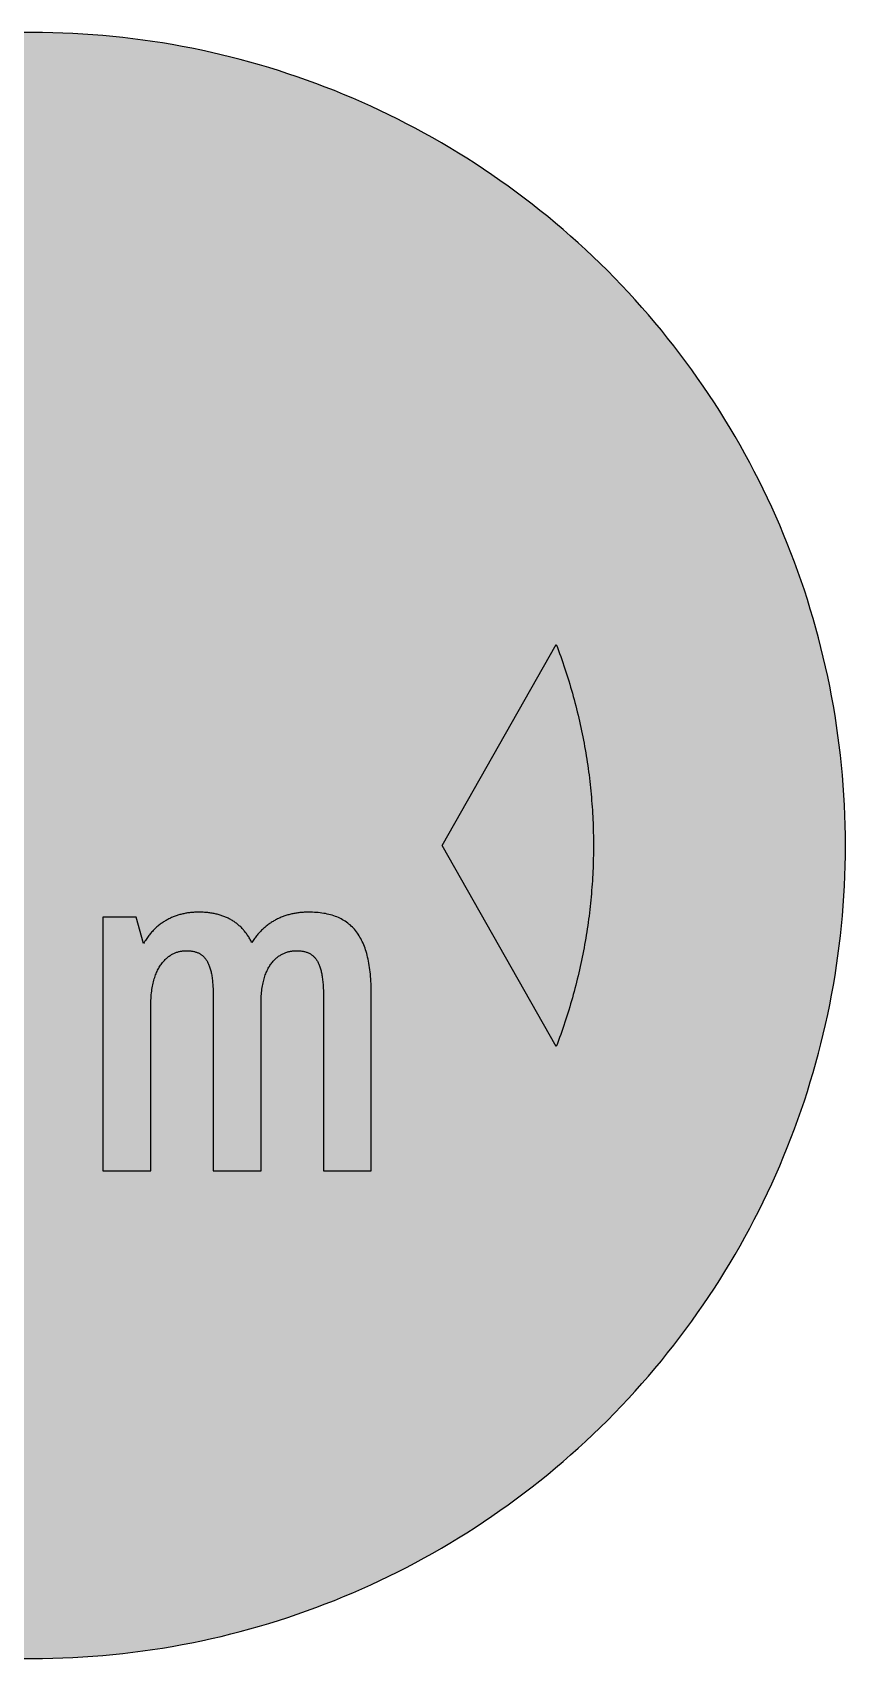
# Model space of a CAD drawing. Header units: millimetres. Extents: x 0 to 212, y 0 to 212.
# Drawn here: x 105.9 to 211.7, y 0.1 to 211.7 of the extents above; entities that cross this region are included whole.
import ezdxf

# ---------------------------------------------------------------- set-up
doc = ezdxf.new("R2010")
doc.units = ezdxf.units.MM

msp = doc.modelspace()

# ---------------------------------------------------------------- hatches: boundary and pattern name
for color, points in [(254, [(211.7189, 105.8869), (211.709, 107.2007), (211.6861, 108.5139), (211.6455, 109.8245), (211.5871, 111.1326), (211.5134, 112.4407), (211.4245, 113.7437), (211.3204, 115.0468), (211.201, 116.3447), (211.0638, 117.6426), (210.9114, 118.9355), (210.7413, 120.2258), (210.5584, 121.5136), (210.3577, 122.7988), (210.1418, 124.079), (209.9107, 125.3566), (209.6643, 126.6292), (209.4027, 127.8992), (209.1258, 129.1641), (208.8337, 130.4239), (208.5264, 131.6812), (208.2038, 132.936), (207.866, 134.1831), (207.5104, 135.4277), (207.1421, 136.6647), (206.7611, 137.8991), (206.3623, 139.1285), (205.9483, 140.3502), (205.5216, 141.5694), (205.0771, 142.781), (204.6199, 143.9901), (204.1474, 145.1915), (203.6623, 146.3853), (203.1619, 147.574), (202.6463, 148.7576), (202.1154, 149.9362), (201.5693, 151.1046), (201.0105, 152.2705), (200.439, 153.4262), (199.8523, 154.5768), (199.2503, 155.7198), (198.6356, 156.8577), (198.0057, 157.9855), (197.3605, 159.1081), (196.7052, 160.2232), (196.0321, 161.3281), (195.3489, 162.4279), (194.6504, 163.5176), (193.9366, 164.6022), (193.2102, 165.6766), (192.471, 166.7434), (191.7167, 167.8), (190.9521, 168.849), (190.1698, 169.8904), (189.3773, 170.9217), (188.5696, 171.9428), (187.7517, 172.9562), (186.9161, 173.9621), (186.0702, 174.9552), (185.2117, 175.9407), (184.338, 176.9161), (183.454, 177.8838), (182.5549, 178.8389), (181.643, 179.7837), (180.721, 180.7185), (179.7837, 181.643), (178.8389, 182.5549), (177.8838, 183.454), (176.9161, 184.338), (175.9407, 185.2117), (174.9552, 186.0702), (173.9621, 186.9161), (172.9562, 187.7492), (171.9428, 188.5696), (170.9217, 189.3773), (169.8904, 190.1698), (168.849, 190.9496), (167.8, 191.7167), (166.7408, 192.471), (165.6766, 193.2102), (164.6022, 193.9366), (163.5176, 194.6504), (162.4279, 195.3489), (161.3281, 196.0321), (160.2232, 196.7052), (159.1081, 197.3631), (157.9855, 198.0057), (156.8577, 198.6356), (155.7198, 199.2503), (154.5768, 199.8523), (153.4262, 200.439), (152.2705, 201.0131), (151.1046, 201.5719), (149.9362, 202.1154), (148.7576, 202.6463), (147.574, 203.1619), (146.3853, 203.6623), (145.1889, 204.15), (143.9875, 204.6199), (142.781, 205.0796), (141.5694, 205.5216), (140.3502, 205.9483), (139.1285, 206.3623), (137.8991, 206.7611), (136.6647, 207.1446), (135.4252, 207.5129), (134.1831, 207.866), (132.9334, 208.2038), (131.6812, 208.5264), (130.4239, 208.8337), (129.1641, 209.1284), (127.8966, 209.4052), (126.6292, 209.6668), (125.3541, 209.9132), (124.0765, 210.1444), (122.7963, 210.3603), (121.5136, 210.5584), (120.2258, 210.7438), (118.9355, 210.9114), (117.6401, 211.0638), (116.3447, 211.201), (115.0468, 211.3229), (113.7437, 211.4271), (112.4382, 211.516), (111.1326, 211.5896), (109.8245, 211.6455), (108.5113, 211.6861), (107.1982, 211.7115), (105.885, 211.7192), (104.5693, 211.7115), (103.2561, 211.6861), (101.9454, 211.6455), (100.6373, 211.5896), (99.3292, 211.516), (98.0262, 211.4271), (96.7232, 211.3229), (95.4253, 211.201), (94.1273, 211.0638), (92.8345, 210.9114), (91.5441, 210.7438), (90.2564, 210.5584), (88.9711, 210.3603), (87.691, 210.1444), (86.4133, 209.9132), (85.1408, 209.6668), (83.8708, 209.4052), (82.6059, 209.1284), (81.346, 208.8337), (80.0887, 208.5264), (78.834, 208.2038), (77.5868, 207.866), (76.3422, 207.5129), (75.1053, 207.1446), (73.8708, 206.7611), (72.6415, 206.3623), (71.4197, 205.9483), (70.2005, 205.5216), (68.9889, 205.0796), (67.7799, 204.6199), (66.5785, 204.15), (65.3847, 203.6623), (64.196, 203.1619), (63.0123, 202.6463), (61.8338, 202.1154), (60.6628, 201.5719), (59.4995, 201.0131), (58.3438, 200.439), (57.1932, 199.8523), (56.0502, 199.2503), (54.9123, 198.6356), (53.7845, 198.0057), (52.6618, 197.3631), (51.5468, 196.7052), (50.4419, 196.0321), (49.342, 195.3489), (48.2524, 194.6504), (47.1678, 193.9366), (46.0934, 193.2102), (45.0266, 192.471), (43.9699, 191.7167), (42.9209, 190.9496), (41.8795, 190.1698), (40.8483, 189.3773), (39.8272, 188.5696), (38.8137, 187.7492), (37.8079, 186.9161), (36.8148, 186.0702), (35.8292, 185.2117), (34.8539, 184.338), (33.8861, 183.454), (32.9311, 182.5549), (31.9862, 181.643), (31.049, 180.7185), (30.1269, 179.7837), (29.2151, 178.8389), (28.3159, 177.8838), (27.432, 176.9161), (26.5582, 175.9407), (25.6997, 174.9552), (24.8539, 173.9621), (24.0208, 172.9562), (23.2004, 171.9428), (22.3926, 170.9217), (21.6002, 169.8904), (20.8204, 168.849), (20.0533, 167.8), (19.2989, 166.7434), (18.5598, 165.6766), (17.8333, 164.6022), (17.1196, 163.5176), (16.4211, 162.4279), (15.7378, 161.3281), (15.0647, 160.2232), (14.4069, 159.1081), (13.7643, 157.9855), (13.1343, 156.8577), (12.5197, 155.7198), (11.9177, 154.5768), (11.3309, 153.4262), (10.7569, 152.2705), (10.1981, 151.1046), (9.6545, 149.9362), (9.1237, 148.7576), (8.6081, 147.574), (8.1077, 146.3853), (7.62, 145.1915), (7.1501, 143.9901), (6.6904, 142.781), (6.2484, 141.5694), (5.8217, 140.3502), (5.4077, 139.1285), (5.0089, 137.8991), (4.6253, 136.6647), (4.257, 135.4277), (3.904, 134.1831), (3.5662, 132.936), (3.2436, 131.6812), (2.9362, 130.4239), (2.6416, 129.1641), (2.3647, 127.8992), (2.1031, 126.6292), (1.8567, 125.3566), (1.6256, 124.079), (1.4097, 122.7988), (1.2116, 121.5136), (1.0262, 120.2258), (0.8585, 118.9355), (0.7061, 117.6426), (0.569, 116.3447), (0.447, 115.0468), (0.3429, 113.7437), (0.254, 112.4407), (0.1803, 111.1326), (0.1245, 109.8245), (0.0838, 108.5139), (0.0584, 107.2007), (0.0508, 105.885), (0.0584, 104.5718), (0.0838, 103.2586), (0.1245, 101.9454), (0.1803, 100.6373), (0.254, 99.3318), (0.3429, 98.0262), (0.447, 96.7232), (0.569, 95.4253), (0.7061, 94.1299), (0.8585, 92.8345), (1.0262, 91.5441), (1.2116, 90.2564), (1.4097, 88.9737), (1.6256, 87.6935), (1.8567, 86.4159), (2.1031, 85.1408), (2.3647, 83.8733), (2.6416, 82.6059), (2.9362, 81.346), (3.2436, 80.0887), (3.5662, 78.8365), (3.904, 77.5868), (4.257, 76.3448), (4.6253, 75.1053), (5.0089, 73.8708), (5.4077, 72.6415), (5.8217, 71.4197), (6.2484, 70.2005), (6.6904, 68.9889), (7.1501, 67.7824), (7.62, 66.581), (8.1077, 65.3847), (8.6081, 64.196), (9.1237, 63.0123), (9.6545, 61.8338), (10.1981, 60.6654), (10.7569, 59.4995), (11.3309, 58.3438), (11.9177, 57.1932), (12.5197, 56.0502), (13.1343, 54.9123), (13.7643, 53.7845), (14.4069, 52.6618), (15.0647, 51.5468), (15.7378, 50.4419), (16.4211, 49.342), (17.1196, 48.2524), (17.8333, 47.1678), (18.5598, 46.0934), (19.2989, 45.0291), (20.0533, 43.9699), (20.8204, 42.9209), (21.6002, 41.8795), (22.3926, 40.8483), (23.2004, 39.8272), (24.0208, 38.8137), (24.8539, 37.8079), (25.6997, 36.8148), (26.5582, 35.8292), (27.432, 34.8539), (28.3159, 33.8861), (29.2151, 32.9311), (30.1269, 31.9862), (31.049, 31.049), (31.9862, 30.1269), (32.9311, 29.2151), (33.8861, 28.3159), (34.8539, 27.432), (35.8292, 26.5582), (36.8148, 25.6997), (37.8079, 24.8539), (38.8137, 24.0182), (39.8272, 23.2004), (40.8483, 22.3926), (41.8795, 21.6002), (42.9209, 20.8178), (43.9699, 20.0533), (45.0266, 19.2989), (46.0934, 18.5598), (47.1678, 17.8333), (48.2524, 17.1196), (49.342, 16.4211), (50.4419, 15.7378), (51.5468, 15.0647), (52.6618, 14.4094), (53.7845, 13.7643), (54.9123, 13.1343), (56.0502, 12.5197), (57.1932, 11.9177), (58.3438, 11.3309), (59.4995, 10.7594), (60.6628, 10.2006), (61.8338, 9.6545), (63.0123, 9.1237), (64.196, 8.6081), (65.3847, 8.1077), (66.5785, 7.6225), (67.7799, 7.1501), (68.9889, 6.6929), (70.2005, 6.2484), (71.4197, 5.8217), (72.6415, 5.4077), (73.8708, 5.0089), (75.1053, 4.6279), (76.3422, 4.2596), (77.5868, 3.904), (78.834, 3.5662), (80.0887, 3.2436), (81.346, 2.9362), (82.6059, 2.6441), (83.8708, 2.3673), (85.1408, 2.1057), (86.4133, 1.8593), (87.691, 1.6281), (88.9711, 1.4122), (90.2564, 1.2116), (91.5441, 1.0287), (92.8345, 0.8585), (94.1273, 0.7061), (95.4253, 0.569), (96.7232, 0.4496), (98.0262, 0.3454), (99.3292, 0.2565), (100.6373, 0.1829), (101.9454, 0.1245), (103.2561, 0.0838), (104.5693, 0.061), (105.885, 0.0533), (107.1982, 0.061), (108.5113, 0.0838), (109.8245, 0.1245), (111.1326, 0.1829), (112.4382, 0.2565), (113.7437, 0.3454), (115.0468, 0.4496), (116.3447, 0.569), (117.6401, 0.7061), (118.9355, 0.8585), (120.2258, 1.0287), (121.5136, 1.2116), (122.7963, 1.4122), (124.0765, 1.6281), (125.3541, 1.8593), (126.6292, 2.1057), (127.8966, 2.3673), (129.1641, 2.6441), (130.4239, 2.9362), (131.6812, 3.2436), (132.9334, 3.5662), (134.1831, 3.904), (135.4252, 4.2596), (136.6647, 4.6279), (137.8991, 5.0089), (139.1285, 5.4077), (140.3502, 5.8217), (141.5694, 6.2484), (142.781, 6.6929), (143.9875, 7.1501), (145.1889, 7.6225), (146.3853, 8.1077), (147.574, 8.6081), (148.7576, 9.1237), (149.9362, 9.6545), (151.1046, 10.2006), (152.2705, 10.7594), (153.4262, 11.3309), (154.5768, 11.9177), (155.7198, 12.5197), (156.8577, 13.1343), (157.9855, 13.7643), (159.1081, 14.4094), (160.2232, 15.0647), (161.3281, 15.7378), (162.4279, 16.4211), (163.5176, 17.1196), (164.6022, 17.8333), (165.6766, 18.5598), (166.7408, 19.2989), (167.8, 20.0533), (168.849, 20.8178), (169.8904, 21.6002), (170.9217, 22.3926), (171.9428, 23.2004), (172.9562, 24.0182), (173.9621, 24.8539), (174.9552, 25.6997), (175.9407, 26.5582), (176.9161, 27.432), (177.8838, 28.3159), (178.8389, 29.2151), (179.7837, 30.1269), (180.721, 31.049), (181.643, 31.9862), (182.5549, 32.9311), (183.454, 33.8861), (184.338, 34.8539), (185.2117, 35.8292), (186.0702, 36.8148), (186.9161, 37.8079), (187.7517, 38.8137), (188.5696, 39.8272), (189.3773, 40.8483), (190.1698, 41.8795), (190.9521, 42.9209), (191.7167, 43.9699), (192.471, 45.0291), (193.2102, 46.0934), (193.9366, 47.1678), (194.6504, 48.2524), (195.3489, 49.342), (196.0321, 50.4419), (196.7052, 51.5468), (197.3605, 52.6618), (198.0057, 53.7845), (198.6356, 54.9123), (199.2503, 56.0502), (199.8523, 57.1932), (200.439, 58.3438), (201.0105, 59.4995), (201.5693, 60.6654), (202.1154, 61.8338), (202.6463, 63.0123), (203.1619, 64.196), (203.6623, 65.3847), (204.1474, 66.581), (204.6199, 67.7824), (205.0771, 68.9889), (205.5216, 70.2005), (205.9483, 71.4197), (206.3623, 72.6415), (206.7611, 73.8708), (207.1421, 75.1053), (207.5104, 76.3448), (207.866, 77.5868), (208.2038, 78.8365), (208.5264, 80.0887), (208.8337, 81.346), (209.1258, 82.6059), (209.4027, 83.8733), (209.6643, 85.1408), (209.9107, 86.4159), (210.1418, 87.6935), (210.3577, 88.9737), (210.5584, 90.2564), (210.7413, 91.5441), (210.9114, 92.8345), (211.0638, 94.1299), (211.201, 95.4253), (211.3204, 96.7232), (211.4245, 98.0262), (211.5134, 99.3318), (211.5871, 100.6373), (211.6455, 101.9454), (211.6861, 103.2586), (211.709, 104.5718), (211.7166, 105.885)]), (59, [(159.2005, 105.8869), (174.0613, 132.0557), (174.2084, 131.6634), (174.3558, 131.2697), (174.5005, 130.876), (174.6428, 130.4823), (174.7825, 130.0886), (174.9196, 129.6924), (175.0568, 129.2962), (175.1889, 128.8999), (175.3184, 128.5011), (175.448, 128.1024), (175.575, 127.7036), (175.6969, 127.3048), (175.8188, 126.9035), (175.9382, 126.5022), (176.055, 126.1008), (176.1693, 125.6995), (176.2811, 125.2982), (176.3928, 124.8943), (176.4995, 124.4905), (176.6062, 124.0866), (176.7078, 123.6802), (176.8094, 123.2764), (176.9059, 122.87), (177.0024, 122.4636), (177.0964, 122.0546), (177.1879, 121.6482), (177.2768, 121.2393), (177.3631, 120.8303), (177.4469, 120.4214), (177.5308, 120.0125), (177.6095, 119.6035), (177.6857, 119.192), (177.7619, 118.7831), (177.833, 118.3716), (177.9041, 117.9601), (177.9727, 117.5461), (178.0388, 117.1346), (178.0997, 116.7206), (178.1607, 116.3091), (178.2191, 115.8951), (178.275, 115.4811), (178.3309, 115.0671), (178.3817, 114.6531), (178.4299, 114.2365), (178.4756, 113.8225), (178.5214, 113.4059), (178.562, 112.9894), (178.6026, 112.5753), (178.6382, 112.1588), (178.6738, 111.7422), (178.7068, 111.3231), (178.7373, 110.9066), (178.7652, 110.49), (178.7881, 110.0709), (178.8109, 109.6543), (178.8312, 109.2352), (178.8516, 108.8187), (178.8668, 108.3996), (178.8795, 107.9805), (178.8897, 107.5614), (178.8973, 107.1423), (178.9049, 106.7232), (178.9074, 106.3041), (178.91, 105.885), (178.9074, 105.4659), (178.9049, 105.0468), (178.8973, 104.6277), (178.8897, 104.2086), (178.8795, 103.7895), (178.8668, 103.3704), (178.8516, 102.9538), (178.8312, 102.5347), (178.8109, 102.1156), (178.7881, 101.6991), (178.7652, 101.28), (178.7373, 100.8634), (178.7068, 100.4468), (178.6738, 100.0303), (178.6382, 99.6137), (178.6026, 99.1972), (178.562, 98.7806), (178.5214, 98.364), (178.4756, 97.9475), (178.4299, 97.5335), (178.3817, 97.1194), (178.3309, 96.7029), (178.275, 96.2889), (178.2191, 95.8748), (178.1607, 95.4608), (178.0997, 95.0493), (178.0388, 94.6353), (177.9727, 94.2238), (177.9041, 93.8098), (177.833, 93.3983), (177.7619, 92.9869), (177.6857, 92.5779), (177.6095, 92.1664), (177.5308, 91.7575), (177.4469, 91.346), (177.3631, 90.9371), (177.2768, 90.5307), (177.1879, 90.1217), (177.0964, 89.7128), (177.0024, 89.3064), (176.9059, 88.9), (176.8094, 88.4936), (176.7078, 88.0897), (176.6062, 87.6833), (176.4995, 87.2795), (176.3928, 86.8756), (176.2811, 86.4718), (176.1693, 86.0704), (176.055, 85.6666), (175.9382, 85.2653), (175.8188, 84.8665), (175.6969, 84.4652), (175.575, 84.0664), (175.448, 83.6676), (175.3184, 83.2688), (175.1889, 82.87), (175.0568, 82.4738), (174.9196, 82.0776), (174.7825, 81.6813), (174.6428, 81.2876), (174.5005, 80.8939), (174.3558, 80.5002), (174.2084, 80.1065), (174.0611, 79.7154)]), (59, [(135.6321, 63.5536), (135.6321, 85.3334), (135.6335, 85.5853), (135.6385, 85.8317), (135.6487, 86.073), (135.6614, 86.3092), (135.6792, 86.5378), (135.6995, 86.7639), (135.7224, 86.9823), (135.7503, 87.1957), (135.7808, 87.4014), (135.8138, 87.6046), (135.8494, 87.8002), (135.89, 87.9932), (135.9332, 88.1786), (135.9789, 88.3615), (136.0272, 88.5368), (136.078, 88.707), (136.1313, 88.8746), (136.1872, 89.0346), (136.2456, 89.1921), (136.3066, 89.342), (136.3701, 89.4893), (136.4361, 89.6315), (136.5047, 89.7687), (136.5758, 89.9008), (136.6469, 90.0303), (136.7206, 90.1548), (136.7968, 90.2741), (136.8755, 90.3884), (136.9543, 90.5002), (137.0355, 90.6069), (137.1194, 90.711), (137.2032, 90.8101), (137.2895, 90.9041), (137.3759, 90.9955), (137.4623, 91.0819), (137.5537, 91.1657), (137.6426, 91.2444), (137.734, 91.3206), (137.8255, 91.3917), (137.9195, 91.4603), (138.0134, 91.5264), (138.1074, 91.5873), (138.2039, 91.6457), (138.2979, 91.6991), (138.3944, 91.7524), (138.491, 91.8007), (138.5875, 91.8439), (138.684, 91.887), (138.7831, 91.9251), (138.8796, 91.9632), (138.9761, 91.9963), (139.0752, 92.0267), (139.1717, 92.0521), (139.2682, 92.0775), (139.3647, 92.1004), (139.4587, 92.1207), (139.5552, 92.136), (139.6492, 92.1512), (139.7457, 92.1639), (139.8372, 92.1741), (139.9311, 92.1817), (140.0226, 92.1868), (140.114, 92.1893), (140.2029, 92.1893), (140.3121, 92.1893), (140.4214, 92.1868), (140.5255, 92.1817), (140.6296, 92.1766), (140.7338, 92.1664), (140.8328, 92.1563), (140.9319, 92.1436), (141.031, 92.1283), (141.1275, 92.1131), (141.2215, 92.0928), (141.3129, 92.0725), (141.4043, 92.0471), (141.4932, 92.0217), (141.5796, 91.9937), (141.666, 91.9607), (141.7498, 91.9277), (141.8336, 91.8921), (141.9123, 91.8515), (141.9911, 91.8108), (142.0698, 91.7651), (142.1435, 91.7169), (142.2197, 91.6661), (142.2908, 91.6127), (142.3619, 91.5568), (142.4305, 91.4984), (142.4965, 91.4349), (142.5626, 91.3689), (142.6261, 91.3003), (142.687, 91.2292), (142.748, 91.153), (142.8064, 91.0742), (142.8623, 90.9904), (142.9182, 90.9066), (142.9715, 90.8152), (143.0223, 90.7237), (143.0731, 90.6272), (143.1214, 90.5256), (143.1671, 90.4215), (143.2103, 90.3148), (143.2535, 90.203), (143.2941, 90.0862), (143.3347, 89.9668), (143.3728, 89.8423), (143.4084, 89.7153), (143.4414, 89.5833), (143.4744, 89.4486), (143.5049, 89.3064), (143.5354, 89.1616), (143.5608, 89.0143), (143.5862, 88.8594), (143.6116, 88.7019), (143.6319, 88.5393), (143.6522, 88.3742), (143.6726, 88.2015), (143.6878, 88.0262), (143.703, 87.8459), (143.7157, 87.6579), (143.7284, 87.4674), (143.7386, 87.2719), (143.7462, 87.0737), (143.7513, 86.868), (143.7564, 86.6572), (143.7589, 86.4413), (143.7589, 86.2203), (143.7612, 63.5536), (149.9828, 63.5536), (149.9828, 86.5392), (149.9794, 86.8832), (149.9743, 87.2211), (149.9667, 87.5563), (149.954, 87.8815), (149.9362, 88.204), (149.9159, 88.519), (149.893, 88.8263), (149.8676, 89.1286), (149.8346, 89.4258), (149.8016, 89.7179), (149.7635, 90.0024), (149.7203, 90.2818), (149.6746, 90.5561), (149.6263, 90.8228), (149.573, 91.0844), (149.5146, 91.3384), (149.4536, 91.5899), (149.3876, 91.8337), (149.319, 92.0725), (149.2453, 92.3036), (149.1691, 92.5322), (149.0878, 92.7532), (149.004, 92.9691), (148.9126, 93.1799), (148.8211, 93.3831), (148.7246, 93.5812), (148.623, 93.7743), (148.5163, 93.9622), (148.4071, 94.1451), (148.2928, 94.3229), (148.176, 94.4931), (148.0541, 94.6582), (147.9271, 94.8182), (147.7975, 94.9731), (147.6604, 95.123), (147.5232, 95.2678), (147.3784, 95.4049), (147.2311, 95.5396), (147.0787, 95.6666), (146.9212, 95.791), (146.7612, 95.9079), (146.5961, 96.0196), (146.4259, 96.1263), (146.2507, 96.2279), (146.0729, 96.3244), (145.89, 96.4159), (145.702, 96.5022), (145.509, 96.5835), (145.3109, 96.6597), (145.1102, 96.7308), (144.9045, 96.7969), (144.6936, 96.8578), (144.4777, 96.9137), (144.2568, 96.967), (144.0307, 97.0128), (143.8021, 97.0534), (143.5684, 97.089), (143.3271, 97.1194), (143.0833, 97.1474), (142.8344, 97.1677), (142.5804, 97.1855), (142.3238, 97.1982), (142.0597, 97.2033), (141.7904, 97.2058), (141.6507, 97.2058), (141.511, 97.2033), (141.3739, 97.1982), (141.2367, 97.1931), (141.0995, 97.1855), (140.9624, 97.1753), (140.8252, 97.1626), (140.6906, 97.1499), (140.556, 97.1347), (140.4214, 97.1169), (140.2867, 97.0991), (140.1547, 97.0763), (140.0226, 97.0534), (139.8905, 97.0305), (139.761, 97.0026), (139.6314, 96.9747), (139.5019, 96.9442), (139.3723, 96.9137), (139.2453, 96.8781), (139.1183, 96.8426), (138.9913, 96.8045), (138.8669, 96.7664), (138.7399, 96.7232), (138.618, 96.68), (138.4935, 96.6343), (138.3716, 96.5886), (138.2497, 96.5378), (138.1303, 96.487), (138.0084, 96.4336), (137.8915, 96.3778), (137.7721, 96.3219), (137.6553, 96.2609), (137.5385, 96.2), (137.4242, 96.1365), (137.3099, 96.073), (137.1956, 96.0044), (137.0813, 95.9358), (136.9695, 95.8647), (136.8603, 95.791), (136.7485, 95.7148), (136.6418, 95.6386), (136.5326, 95.5573), (136.4259, 95.4761), (136.3193, 95.3922), (136.2151, 95.3059), (136.111, 95.2195), (136.0068, 95.1281), (135.9052, 95.0366), (135.8062, 94.9427), (135.7046, 94.8461), (135.6055, 94.7471), (135.509, 94.6455), (135.4125, 94.5439), (135.316, 94.4397), (135.222, 94.3331), (135.1305, 94.2213), (135.0366, 94.1121), (134.9477, 93.9978), (134.8562, 93.8809), (134.7673, 93.7641), (134.681, 93.6447), (134.5946, 93.5203), (134.5082, 93.3958), (134.4244, 93.2688), (134.3609, 93.3933), (134.2974, 93.5152), (134.2314, 93.6346), (134.1628, 93.7539), (134.0942, 93.8682), (134.0256, 93.9825), (133.952, 94.0943), (133.8809, 94.2035), (133.8047, 94.3127), (133.731, 94.4169), (133.6523, 94.521), (133.5735, 94.6226), (133.4948, 94.7217), (133.4135, 94.8207), (133.3297, 94.9173), (133.2459, 95.0087), (133.1595, 95.1001), (133.0731, 95.1916), (132.9842, 95.2779), (132.8928, 95.3643), (132.8014, 95.4481), (132.7099, 95.5294), (132.6159, 95.6081), (132.5194, 95.6869), (132.4229, 95.7631), (132.3238, 95.8367), (132.2248, 95.9079), (132.1232, 95.979), (132.019, 96.045), (131.9149, 96.1111), (131.8082, 96.1771), (131.7015, 96.2381), (131.5923, 96.299), (131.4831, 96.3549), (131.3713, 96.4133), (131.2596, 96.4667), (131.1453, 96.52), (131.0284, 96.5683), (130.9116, 96.6165), (130.7922, 96.6648), (130.6728, 96.708), (130.5509, 96.7511), (130.4265, 96.7918), (130.302, 96.8299), (130.1775, 96.868), (130.0505, 96.9035), (129.921, 96.9366), (129.7889, 96.967), (129.6594, 96.995), (129.5248, 97.0229), (129.3901, 97.0483), (129.253, 97.0712), (129.1158, 97.094), (128.9761, 97.1144), (128.8364, 97.1321), (128.6942, 97.1474), (128.5494, 97.1601), (128.4046, 97.1728), (128.2573, 97.1829), (128.11, 97.1906), (127.9601, 97.1982), (127.8103, 97.2033), (127.6579, 97.2058), (127.5029, 97.2058), (127.3734, 97.2058), (127.2413, 97.2033), (127.1118, 97.1982), (126.9822, 97.1931), (126.8501, 97.1855), (126.7206, 97.1753), (126.5911, 97.1652), (126.4641, 97.1525), (126.3345, 97.1372), (126.205, 97.1194), (126.078, 97.1017), (125.951, 97.0813), (125.824, 97.061), (125.697, 97.0356), (125.57, 97.0102), (125.4455, 96.9823), (125.3185, 96.9518), (125.1941, 96.9213), (125.0696, 96.8883), (124.9477, 96.8527), (124.8232, 96.8146), (124.7013, 96.7765), (124.5794, 96.7334), (124.4575, 96.6902), (124.3355, 96.6445), (124.2162, 96.5987), (124.0968, 96.5479), (123.9774, 96.4971), (123.8606, 96.4438), (123.7437, 96.3879), (123.6269, 96.3295), (123.51, 96.2685), (123.3957, 96.2076), (123.2814, 96.1441), (123.1671, 96.078), (123.0554, 96.0095), (122.9436, 95.9383), (122.8344, 95.8647), (122.7226, 95.7885), (122.616, 95.7123), (122.5067, 95.631), (122.4001, 95.5497), (122.2934, 95.4659), (122.1892, 95.3795), (122.0851, 95.2906), (121.981, 95.1992), (121.8794, 95.1052), (121.7803, 95.0087), (121.6787, 94.9122), (121.5796, 94.8106), (121.4831, 94.7064), (121.3866, 94.6023), (121.2926, 94.4931), (121.1986, 94.3839), (121.1047, 94.2721), (121.0132, 94.1553), (120.9243, 94.0384), (120.8354, 93.9165), (120.7465, 93.7946), (120.6602, 93.6701), (120.5738, 93.5406), (120.49, 93.411), (120.4087, 93.279), (120.3274, 93.1418), (119.3768, 96.5726), (115.0578, 96.5726), (115.0578, 63.5536), (121.2811, 63.5536), (121.2811, 84.9517), (121.2825, 85.217), (121.2875, 85.4786), (121.2977, 85.7352), (121.3104, 85.9841), (121.3282, 86.2279), (121.3485, 86.4641), (121.3739, 86.6953), (121.4018, 86.9213), (121.4323, 87.1398), (121.4653, 87.3531), (121.5034, 87.5614), (121.5441, 87.7646), (121.5873, 87.9627), (121.633, 88.1532), (121.6838, 88.3387), (121.7346, 88.519), (121.7905, 88.6943), (121.8463, 88.8644), (121.9073, 89.0295), (121.9683, 89.1896), (122.0343, 89.3445), (122.1003, 89.4969), (122.1689, 89.6417), (122.24, 89.7814), (122.3137, 89.916), (122.3899, 90.0481), (122.4661, 90.1725), (122.5448, 90.2945), (122.6261, 90.4138), (122.7074, 90.5256), (122.7912, 90.6348), (122.875, 90.739), (122.9614, 90.838), (123.0503, 90.9345), (123.1392, 91.026), (123.2281, 91.1123), (123.3195, 91.1962), (123.411, 91.2749), (123.5024, 91.3511), (123.5964, 91.4248), (123.6904, 91.4908), (123.7844, 91.5568), (123.8809, 91.6178), (123.9749, 91.6762), (124.0714, 91.7296), (124.1679, 91.7804), (124.2644, 91.8286), (124.3609, 91.8718), (124.4575, 91.9124), (124.554, 91.9505), (124.6505, 91.9861), (124.747, 92.0166), (124.8435, 92.0471), (124.9375, 92.0725), (125.0315, 92.0953), (125.128, 92.1156), (125.222, 92.1334), (125.3134, 92.1487), (125.4049, 92.1614), (125.4963, 92.1715), (125.5878, 92.1817), (125.6767, 92.1868), (125.7656, 92.1893), (125.8519, 92.1893), (125.9611, 92.1893), (126.0704, 92.1868), (126.1745, 92.1817), (126.2786, 92.1766), (126.3828, 92.1664), (126.4818, 92.1563), (126.5809, 92.1436), (126.68, 92.1283), (126.7765, 92.1131), (126.8705, 92.0928), (126.9619, 92.0725), (127.0533, 92.0471), (127.1422, 92.0217), (127.2286, 91.9937), (127.315, 91.9607), (127.3988, 91.9277), (127.4801, 91.8921), (127.5613, 91.8515), (127.6401, 91.8108), (127.7188, 91.7651), (127.7925, 91.7169), (127.8661, 91.6661), (127.9398, 91.6127), (128.0084, 91.5568), (128.0795, 91.4984), (128.1455, 91.4349), (128.2116, 91.3689), (128.2751, 91.3003), (128.336, 91.2292), (128.397, 91.153), (128.4554, 91.0742), (128.5113, 90.9904), (128.5646, 90.9066), (128.618, 90.8152), (128.6713, 90.7237), (128.7196, 90.6272), (128.7678, 90.5256), (128.8136, 90.4215), (128.8593, 90.3148), (128.9025, 90.203), (128.9431, 90.0862), (128.9837, 89.9668), (129.0193, 89.8423), (129.0574, 89.7153), (129.0904, 89.5833), (129.1234, 89.4486), (129.1539, 89.3064), (129.1819, 89.1616), (129.2098, 89.0143), (129.2352, 88.8594), (129.2581, 88.7019), (129.2809, 88.5393), (129.3012, 88.3742), (129.319, 88.2015), (129.3368, 88.0262), (129.352, 87.8459), (129.3647, 87.6579), (129.3749, 87.4674), (129.3851, 87.2719), (129.3927, 87.0737), (129.4003, 86.868), (129.4028, 86.6572), (129.4054, 86.4413), (129.4079, 86.2203), (129.4088, 63.5536)])]:
    msp.add_hatch(color=color).paths.add_polyline_path(points)

# ---------------------------------------------------------------- linework, layer by layer
at = {"color": 254}
for points in [[(211.7189, 105.8869), (211.709, 107.2007), (211.6861, 108.5139), (211.6455, 109.8245), (211.5871, 111.1326), (211.5134, 112.4407), (211.4245, 113.7437), (211.3204, 115.0468), (211.201, 116.3447), (211.0638, 117.6426), (210.9114, 118.9355), (210.7413, 120.2258), (210.5584, 121.5136), (210.3577, 122.7988), (210.1418, 124.079), (209.9107, 125.3566), (209.6643, 126.6292), (209.4027, 127.8992), (209.1258, 129.1641), (208.8337, 130.4239), (208.5264, 131.6812), (208.2038, 132.936), (207.866, 134.1831), (207.5104, 135.4277), (207.1421, 136.6647), (206.7611, 137.8991), (206.3623, 139.1285), (205.9483, 140.3502), (205.5216, 141.5694), (205.0771, 142.781), (204.6199, 143.9901), (204.1474, 145.1915), (203.6623, 146.3853), (203.1619, 147.574), (202.6463, 148.7576), (202.1154, 149.9362), (201.5693, 151.1046), (201.0105, 152.2705), (200.439, 153.4262), (199.8523, 154.5768), (199.2503, 155.7198), (198.6356, 156.8577), (198.0057, 157.9855), (197.3605, 159.1081), (196.7052, 160.2232), (196.0321, 161.3281), (195.3489, 162.4279), (194.6504, 163.5176), (193.9366, 164.6022), (193.2102, 165.6766), (192.471, 166.7434), (191.7167, 167.8), (190.9521, 168.849), (190.1698, 169.8904), (189.3773, 170.9217), (188.5696, 171.9428), (187.7517, 172.9562), (186.9161, 173.9621), (186.0702, 174.9552), (185.2117, 175.9407), (184.338, 176.9161), (183.454, 177.8838), (182.5549, 178.8389), (181.643, 179.7837), (180.721, 180.7185), (179.7837, 181.643), (178.8389, 182.5549), (177.8838, 183.454), (176.9161, 184.338), (175.9407, 185.2117), (174.9552, 186.0702), (173.9621, 186.9161), (172.9562, 187.7492), (171.9428, 188.5696), (170.9217, 189.3773), (169.8904, 190.1698), (168.849, 190.9496), (167.8, 191.7167), (166.7408, 192.471), (165.6766, 193.2102), (164.6022, 193.9366), (163.5176, 194.6504), (162.4279, 195.3489), (161.3281, 196.0321), (160.2232, 196.7052), (159.1081, 197.3631), (157.9855, 198.0057), (156.8577, 198.6356), (155.7198, 199.2503), (154.5768, 199.8523), (153.4262, 200.439), (152.2705, 201.0131), (151.1046, 201.5719), (149.9362, 202.1154), (148.7576, 202.6463), (147.574, 203.1619), (146.3853, 203.6623), (145.1889, 204.15), (143.9875, 204.6199), (142.781, 205.0796), (141.5694, 205.5216), (140.3502, 205.9483), (139.1285, 206.3623), (137.8991, 206.7611), (136.6647, 207.1446), (135.4252, 207.5129), (134.1831, 207.866), (132.9334, 208.2038), (131.6812, 208.5264), (130.4239, 208.8337), (129.1641, 209.1284), (127.8966, 209.4052), (126.6292, 209.6668), (125.3541, 209.9132), (124.0765, 210.1444), (122.7963, 210.3603), (121.5136, 210.5584), (120.2258, 210.7438), (118.9355, 210.9114), (117.6401, 211.0638), (116.3447, 211.201), (115.0468, 211.3229), (113.7437, 211.4271), (112.4382, 211.516), (111.1326, 211.5896), (109.8245, 211.6455), (108.5113, 211.6861), (107.1982, 211.7115), (105.885, 211.7192), (104.5693, 211.7115)], [(104.5693, 0.061), (105.885, 0.0533), (107.1982, 0.061), (108.5113, 0.0838), (109.8245, 0.1245), (111.1326, 0.1829), (112.4382, 0.2565), (113.7437, 0.3454), (115.0468, 0.4496), (116.3447, 0.569), (117.6401, 0.7061), (118.9355, 0.8585), (120.2258, 1.0287), (121.5136, 1.2116), (122.7963, 1.4122), (124.0765, 1.6281), (125.3541, 1.8593), (126.6292, 2.1057), (127.8966, 2.3673), (129.1641, 2.6441), (130.4239, 2.9362), (131.6812, 3.2436), (132.9334, 3.5662), (134.1831, 3.904), (135.4252, 4.2596), (136.6647, 4.6279), (137.8991, 5.0089), (139.1285, 5.4077), (140.3502, 5.8217), (141.5694, 6.2484), (142.781, 6.6929), (143.9875, 7.1501), (145.1889, 7.6225), (146.3853, 8.1077), (147.574, 8.6081), (148.7576, 9.1237), (149.9362, 9.6545), (151.1046, 10.2006), (152.2705, 10.7594), (153.4262, 11.3309), (154.5768, 11.9177), (155.7198, 12.5197), (156.8577, 13.1343), (157.9855, 13.7643), (159.1081, 14.4094), (160.2232, 15.0647), (161.3281, 15.7378), (162.4279, 16.4211), (163.5176, 17.1196), (164.6022, 17.8333), (165.6766, 18.5598), (166.7408, 19.2989), (167.8, 20.0533), (168.849, 20.8178), (169.8904, 21.6002), (170.9217, 22.3926), (171.9428, 23.2004), (172.9562, 24.0182), (173.9621, 24.8539), (174.9552, 25.6997), (175.9407, 26.5582), (176.9161, 27.432), (177.8838, 28.3159), (178.8389, 29.2151), (179.7837, 30.1269), (180.721, 31.049), (181.643, 31.9862), (182.5549, 32.9311), (183.454, 33.8861), (184.338, 34.8539), (185.2117, 35.8292), (186.0702, 36.8148), (186.9161, 37.8079), (187.7517, 38.8137), (188.5696, 39.8272), (189.3773, 40.8483), (190.1698, 41.8795), (190.9521, 42.9209), (191.7167, 43.9699), (192.471, 45.0291), (193.2102, 46.0934), (193.9366, 47.1678), (194.6504, 48.2524), (195.3489, 49.342), (196.0321, 50.4419), (196.7052, 51.5468), (197.3605, 52.6618), (198.0057, 53.7845), (198.6356, 54.9123), (199.2503, 56.0502), (199.8523, 57.1932), (200.439, 58.3438), (201.0105, 59.4995), (201.5693, 60.6654), (202.1154, 61.8338), (202.6463, 63.0123), (203.1619, 64.196), (203.6623, 65.3847), (204.1474, 66.581), (204.6199, 67.7824), (205.0771, 68.9889), (205.5216, 70.2005), (205.9483, 71.4197), (206.3623, 72.6415), (206.7611, 73.8708), (207.1421, 75.1053), (207.5104, 76.3448), (207.866, 77.5868), (208.2038, 78.8365), (208.5264, 80.0887), (208.8337, 81.346), (209.1258, 82.6059), (209.4027, 83.8733), (209.6643, 85.1408), (209.9107, 86.4159), (210.1418, 87.6935), (210.3577, 88.9737), (210.5584, 90.2564), (210.7413, 91.5441), (210.9114, 92.8345), (211.0638, 94.1299), (211.201, 95.4253), (211.3204, 96.7232), (211.4245, 98.0262), (211.5134, 99.3318), (211.5871, 100.6373), (211.6455, 101.9454), (211.6861, 103.2586), (211.709, 104.5718), (211.7166, 105.885), (211.7189, 105.8869)]]:
    msp.add_lwpolyline(points, dxfattribs=at)
at = {"color": 59}
for points in [[(159.2005, 105.8869), (174.0613, 132.0557), (174.2084, 131.6634), (174.3558, 131.2697), (174.5005, 130.876), (174.6428, 130.4823), (174.7825, 130.0886), (174.9196, 129.6924), (175.0568, 129.2962), (175.1889, 128.8999), (175.3184, 128.5011), (175.448, 128.1024), (175.575, 127.7036), (175.6969, 127.3048), (175.8188, 126.9035), (175.9382, 126.5022), (176.055, 126.1008), (176.1693, 125.6995), (176.2811, 125.2982), (176.3928, 124.8943), (176.4995, 124.4905), (176.6062, 124.0866), (176.7078, 123.6802), (176.8094, 123.2764), (176.9059, 122.87), (177.0024, 122.4636), (177.0964, 122.0546), (177.1879, 121.6482), (177.2768, 121.2393), (177.3631, 120.8303), (177.4469, 120.4214), (177.5308, 120.0125), (177.6095, 119.6035), (177.6857, 119.192), (177.7619, 118.7831), (177.833, 118.3716), (177.9041, 117.9601), (177.9727, 117.5461), (178.0388, 117.1346), (178.0997, 116.7206), (178.1607, 116.3091), (178.2191, 115.8951), (178.275, 115.4811), (178.3309, 115.0671), (178.3817, 114.6531), (178.4299, 114.2365), (178.4756, 113.8225), (178.5214, 113.4059), (178.562, 112.9894), (178.6026, 112.5753), (178.6382, 112.1588), (178.6738, 111.7422), (178.7068, 111.3231), (178.7373, 110.9066), (178.7652, 110.49), (178.7881, 110.0709), (178.8109, 109.6543), (178.8312, 109.2352), (178.8516, 108.8187), (178.8668, 108.3996), (178.8795, 107.9805), (178.8897, 107.5614), (178.8973, 107.1423), (178.9049, 106.7232), (178.9074, 106.3041), (178.91, 105.885), (178.9074, 105.4659), (178.9049, 105.0468), (178.8973, 104.6277), (178.8897, 104.2086), (178.8795, 103.7895), (178.8668, 103.3704), (178.8516, 102.9538), (178.8312, 102.5347), (178.8109, 102.1156), (178.7881, 101.6991), (178.7652, 101.28), (178.7373, 100.8634), (178.7068, 100.4468), (178.6738, 100.0303), (178.6382, 99.6137), (178.6026, 99.1972), (178.562, 98.7806), (178.5214, 98.364), (178.4756, 97.9475), (178.4299, 97.5335), (178.3817, 97.1194), (178.3309, 96.7029), (178.275, 96.2889), (178.2191, 95.8748), (178.1607, 95.4608), (178.0997, 95.0493), (178.0388, 94.6353), (177.9727, 94.2238), (177.9041, 93.8098), (177.833, 93.3983), (177.7619, 92.9869), (177.6857, 92.5779), (177.6095, 92.1664), (177.5308, 91.7575), (177.4469, 91.346), (177.3631, 90.9371), (177.2768, 90.5307), (177.1879, 90.1217), (177.0964, 89.7128), (177.0024, 89.3064), (176.9059, 88.9), (176.8094, 88.4936), (176.7078, 88.0897), (176.6062, 87.6833), (176.4995, 87.2795), (176.3928, 86.8756), (176.2811, 86.4718), (176.1693, 86.0704), (176.055, 85.6666), (175.9382, 85.2653), (175.8188, 84.8665), (175.6969, 84.4652), (175.575, 84.0664), (175.448, 83.6676), (175.3184, 83.2688), (175.1889, 82.87), (175.0568, 82.4738), (174.9196, 82.0776), (174.7825, 81.6813), (174.6428, 81.2876), (174.5005, 80.8939), (174.3558, 80.5002), (174.2084, 80.1065), (174.0611, 79.7154), (159.2005, 105.8869)], [(135.6321, 63.5536), (135.6321, 85.3334), (135.6335, 85.5853), (135.6385, 85.8317), (135.6487, 86.073), (135.6614, 86.3092), (135.6792, 86.5378), (135.6995, 86.7639), (135.7224, 86.9823), (135.7503, 87.1957), (135.7808, 87.4014), (135.8138, 87.6046), (135.8494, 87.8002), (135.89, 87.9932), (135.9332, 88.1786), (135.9789, 88.3615), (136.0272, 88.5368), (136.078, 88.707), (136.1313, 88.8746), (136.1872, 89.0346), (136.2456, 89.1921), (136.3066, 89.342), (136.3701, 89.4893), (136.4361, 89.6315), (136.5047, 89.7687), (136.5758, 89.9008), (136.6469, 90.0303), (136.7206, 90.1548), (136.7968, 90.2741), (136.8755, 90.3884), (136.9543, 90.5002), (137.0355, 90.6069), (137.1194, 90.711), (137.2032, 90.8101), (137.2895, 90.9041), (137.3759, 90.9955), (137.4623, 91.0819), (137.5537, 91.1657), (137.6426, 91.2444), (137.734, 91.3206), (137.8255, 91.3917), (137.9195, 91.4603), (138.0134, 91.5264), (138.1074, 91.5873), (138.2039, 91.6457), (138.2979, 91.6991), (138.3944, 91.7524), (138.491, 91.8007), (138.5875, 91.8439), (138.684, 91.887), (138.7831, 91.9251), (138.8796, 91.9632), (138.9761, 91.9963), (139.0752, 92.0267), (139.1717, 92.0521), (139.2682, 92.0775), (139.3647, 92.1004), (139.4587, 92.1207), (139.5552, 92.136), (139.6492, 92.1512), (139.7457, 92.1639), (139.8372, 92.1741), (139.9311, 92.1817), (140.0226, 92.1868), (140.114, 92.1893), (140.2029, 92.1893), (140.3121, 92.1893), (140.4214, 92.1868), (140.5255, 92.1817), (140.6296, 92.1766), (140.7338, 92.1664), (140.8328, 92.1563), (140.9319, 92.1436), (141.031, 92.1283), (141.1275, 92.1131), (141.2215, 92.0928), (141.3129, 92.0725), (141.4043, 92.0471), (141.4932, 92.0217), (141.5796, 91.9937), (141.666, 91.9607), (141.7498, 91.9277), (141.8336, 91.8921), (141.9123, 91.8515), (141.9911, 91.8108), (142.0698, 91.7651), (142.1435, 91.7169), (142.2197, 91.6661), (142.2908, 91.6127), (142.3619, 91.5568), (142.4305, 91.4984), (142.4965, 91.4349), (142.5626, 91.3689), (142.6261, 91.3003), (142.687, 91.2292), (142.748, 91.153), (142.8064, 91.0742), (142.8623, 90.9904), (142.9182, 90.9066), (142.9715, 90.8152), (143.0223, 90.7237), (143.0731, 90.6272), (143.1214, 90.5256), (143.1671, 90.4215), (143.2103, 90.3148), (143.2535, 90.203), (143.2941, 90.0862), (143.3347, 89.9668), (143.3728, 89.8423), (143.4084, 89.7153), (143.4414, 89.5833), (143.4744, 89.4486), (143.5049, 89.3064), (143.5354, 89.1616), (143.5608, 89.0143), (143.5862, 88.8594), (143.6116, 88.7019), (143.6319, 88.5393), (143.6522, 88.3742), (143.6726, 88.2015), (143.6878, 88.0262), (143.703, 87.8459), (143.7157, 87.6579), (143.7284, 87.4674), (143.7386, 87.2719), (143.7462, 87.0737), (143.7513, 86.868), (143.7564, 86.6572), (143.7589, 86.4413), (143.7589, 86.2203), (143.7612, 63.5536), (149.9828, 63.5536), (149.9828, 86.5392), (149.9794, 86.8832), (149.9743, 87.2211), (149.9667, 87.5563), (149.954, 87.8815), (149.9362, 88.204), (149.9159, 88.519), (149.893, 88.8263), (149.8676, 89.1286), (149.8346, 89.4258), (149.8016, 89.7179), (149.7635, 90.0024), (149.7203, 90.2818), (149.6746, 90.5561), (149.6263, 90.8228), (149.573, 91.0844), (149.5146, 91.3384), (149.4536, 91.5899), (149.3876, 91.8337), (149.319, 92.0725), (149.2453, 92.3036), (149.1691, 92.5322), (149.0878, 92.7532), (149.004, 92.9691), (148.9126, 93.1799), (148.8211, 93.3831), (148.7246, 93.5812), (148.623, 93.7743), (148.5163, 93.9622), (148.4071, 94.1451), (148.2928, 94.3229), (148.176, 94.4931), (148.0541, 94.6582), (147.9271, 94.8182), (147.7975, 94.9731), (147.6604, 95.123), (147.5232, 95.2678), (147.3784, 95.4049), (147.2311, 95.5396), (147.0787, 95.6666), (146.9212, 95.791), (146.7612, 95.9079), (146.5961, 96.0196), (146.4259, 96.1263), (146.2507, 96.2279), (146.0729, 96.3244), (145.89, 96.4159), (145.702, 96.5022), (145.509, 96.5835), (145.3109, 96.6597), (145.1102, 96.7308), (144.9045, 96.7969), (144.6936, 96.8578), (144.4777, 96.9137), (144.2568, 96.967), (144.0307, 97.0128), (143.8021, 97.0534), (143.5684, 97.089), (143.3271, 97.1194), (143.0833, 97.1474), (142.8344, 97.1677), (142.5804, 97.1855), (142.3238, 97.1982), (142.0597, 97.2033), (141.7904, 97.2058), (141.6507, 97.2058), (141.511, 97.2033), (141.3739, 97.1982), (141.2367, 97.1931), (141.0995, 97.1855), (140.9624, 97.1753), (140.8252, 97.1626), (140.6906, 97.1499), (140.556, 97.1347), (140.4214, 97.1169), (140.2867, 97.0991), (140.1547, 97.0763), (140.0226, 97.0534), (139.8905, 97.0305), (139.761, 97.0026), (139.6314, 96.9747), (139.5019, 96.9442), (139.3723, 96.9137), (139.2453, 96.8781), (139.1183, 96.8426), (138.9913, 96.8045), (138.8669, 96.7664), (138.7399, 96.7232), (138.618, 96.68), (138.4935, 96.6343), (138.3716, 96.5886), (138.2497, 96.5378), (138.1303, 96.487), (138.0084, 96.4336), (137.8915, 96.3778), (137.7721, 96.3219), (137.6553, 96.2609), (137.5385, 96.2), (137.4242, 96.1365), (137.3099, 96.073), (137.1956, 96.0044), (137.0813, 95.9358), (136.9695, 95.8647), (136.8603, 95.791), (136.7485, 95.7148), (136.6418, 95.6386), (136.5326, 95.5573), (136.4259, 95.4761), (136.3193, 95.3922), (136.2151, 95.3059), (136.111, 95.2195), (136.0068, 95.1281), (135.9052, 95.0366), (135.8062, 94.9427), (135.7046, 94.8461), (135.6055, 94.7471), (135.509, 94.6455), (135.4125, 94.5439), (135.316, 94.4397), (135.222, 94.3331), (135.1305, 94.2213), (135.0366, 94.1121), (134.9477, 93.9978), (134.8562, 93.8809), (134.7673, 93.7641), (134.681, 93.6447), (134.5946, 93.5203), (134.5082, 93.3958), (134.4244, 93.2688), (134.3609, 93.3933), (134.2974, 93.5152), (134.2314, 93.6346), (134.1628, 93.7539), (134.0942, 93.8682), (134.0256, 93.9825), (133.952, 94.0943), (133.8809, 94.2035), (133.8047, 94.3127), (133.731, 94.4169), (133.6523, 94.521), (133.5735, 94.6226), (133.4948, 94.7217), (133.4135, 94.8207), (133.3297, 94.9173), (133.2459, 95.0087), (133.1595, 95.1001), (133.0731, 95.1916), (132.9842, 95.2779), (132.8928, 95.3643), (132.8014, 95.4481), (132.7099, 95.5294), (132.6159, 95.6081), (132.5194, 95.6869), (132.4229, 95.7631), (132.3238, 95.8367), (132.2248, 95.9079), (132.1232, 95.979), (132.019, 96.045), (131.9149, 96.1111), (131.8082, 96.1771), (131.7015, 96.2381), (131.5923, 96.299), (131.4831, 96.3549), (131.3713, 96.4133), (131.2596, 96.4667), (131.1453, 96.52), (131.0284, 96.5683), (130.9116, 96.6165), (130.7922, 96.6648), (130.6728, 96.708), (130.5509, 96.7511), (130.4265, 96.7918), (130.302, 96.8299), (130.1775, 96.868), (130.0505, 96.9035), (129.921, 96.9366), (129.7889, 96.967), (129.6594, 96.995), (129.5248, 97.0229), (129.3901, 97.0483), (129.253, 97.0712), (129.1158, 97.094), (128.9761, 97.1144), (128.8364, 97.1321), (128.6942, 97.1474), (128.5494, 97.1601), (128.4046, 97.1728), (128.2573, 97.1829), (128.11, 97.1906), (127.9601, 97.1982), (127.8103, 97.2033), (127.6579, 97.2058), (127.5029, 97.2058), (127.3734, 97.2058), (127.2413, 97.2033), (127.1118, 97.1982), (126.9822, 97.1931), (126.8501, 97.1855), (126.7206, 97.1753), (126.5911, 97.1652), (126.4641, 97.1525), (126.3345, 97.1372), (126.205, 97.1194), (126.078, 97.1017), (125.951, 97.0813), (125.824, 97.061), (125.697, 97.0356), (125.57, 97.0102), (125.4455, 96.9823), (125.3185, 96.9518), (125.1941, 96.9213), (125.0696, 96.8883), (124.9477, 96.8527), (124.8232, 96.8146), (124.7013, 96.7765), (124.5794, 96.7334), (124.4575, 96.6902), (124.3355, 96.6445), (124.2162, 96.5987), (124.0968, 96.5479), (123.9774, 96.4971), (123.8606, 96.4438), (123.7437, 96.3879), (123.6269, 96.3295), (123.51, 96.2685), (123.3957, 96.2076), (123.2814, 96.1441), (123.1671, 96.078), (123.0554, 96.0095), (122.9436, 95.9383), (122.8344, 95.8647), (122.7226, 95.7885), (122.616, 95.7123), (122.5067, 95.631), (122.4001, 95.5497), (122.2934, 95.4659), (122.1892, 95.3795), (122.0851, 95.2906), (121.981, 95.1992), (121.8794, 95.1052), (121.7803, 95.0087), (121.6787, 94.9122), (121.5796, 94.8106), (121.4831, 94.7064), (121.3866, 94.6023), (121.2926, 94.4931), (121.1986, 94.3839), (121.1047, 94.2721), (121.0132, 94.1553), (120.9243, 94.0384), (120.8354, 93.9165), (120.7465, 93.7946), (120.6602, 93.6701), (120.5738, 93.5406), (120.49, 93.411), (120.4087, 93.279), (120.3274, 93.1418), (119.3768, 96.5726), (115.0578, 96.5726), (115.0578, 63.5536), (121.2811, 63.5536), (121.2811, 84.9517), (121.2825, 85.217), (121.2875, 85.4786), (121.2977, 85.7352), (121.3104, 85.9841), (121.3282, 86.2279), (121.3485, 86.4641), (121.3739, 86.6953), (121.4018, 86.9213), (121.4323, 87.1398), (121.4653, 87.3531), (121.5034, 87.5614), (121.5441, 87.7646), (121.5873, 87.9627), (121.633, 88.1532), (121.6838, 88.3387), (121.7346, 88.519), (121.7905, 88.6943), (121.8463, 88.8644), (121.9073, 89.0295), (121.9683, 89.1896), (122.0343, 89.3445), (122.1003, 89.4969), (122.1689, 89.6417), (122.24, 89.7814), (122.3137, 89.916), (122.3899, 90.0481), (122.4661, 90.1725), (122.5448, 90.2945), (122.6261, 90.4138), (122.7074, 90.5256), (122.7912, 90.6348), (122.875, 90.739), (122.9614, 90.838), (123.0503, 90.9345), (123.1392, 91.026), (123.2281, 91.1123), (123.3195, 91.1962), (123.411, 91.2749), (123.5024, 91.3511), (123.5964, 91.4248), (123.6904, 91.4908), (123.7844, 91.5568), (123.8809, 91.6178), (123.9749, 91.6762), (124.0714, 91.7296), (124.1679, 91.7804), (124.2644, 91.8286), (124.3609, 91.8718), (124.4575, 91.9124), (124.554, 91.9505), (124.6505, 91.9861), (124.747, 92.0166), (124.8435, 92.0471), (124.9375, 92.0725), (125.0315, 92.0953), (125.128, 92.1156), (125.222, 92.1334), (125.3134, 92.1487), (125.4049, 92.1614), (125.4963, 92.1715), (125.5878, 92.1817), (125.6767, 92.1868), (125.7656, 92.1893), (125.8519, 92.1893), (125.9611, 92.1893), (126.0704, 92.1868), (126.1745, 92.1817), (126.2786, 92.1766), (126.3828, 92.1664), (126.4818, 92.1563), (126.5809, 92.1436), (126.68, 92.1283), (126.7765, 92.1131), (126.8705, 92.0928), (126.9619, 92.0725), (127.0533, 92.0471), (127.1422, 92.0217), (127.2286, 91.9937), (127.315, 91.9607), (127.3988, 91.9277), (127.4801, 91.8921), (127.5613, 91.8515), (127.6401, 91.8108), (127.7188, 91.7651), (127.7925, 91.7169), (127.8661, 91.6661), (127.9398, 91.6127), (128.0084, 91.5568), (128.0795, 91.4984), (128.1455, 91.4349), (128.2116, 91.3689), (128.2751, 91.3003), (128.336, 91.2292), (128.397, 91.153), (128.4554, 91.0742), (128.5113, 90.9904), (128.5646, 90.9066), (128.618, 90.8152), (128.6713, 90.7237), (128.7196, 90.6272), (128.7678, 90.5256), (128.8136, 90.4215), (128.8593, 90.3148), (128.9025, 90.203), (128.9431, 90.0862), (128.9837, 89.9668), (129.0193, 89.8423), (129.0574, 89.7153), (129.0904, 89.5833), (129.1234, 89.4486), (129.1539, 89.3064), (129.1819, 89.1616), (129.2098, 89.0143), (129.2352, 88.8594), (129.2581, 88.7019), (129.2809, 88.5393), (129.3012, 88.3742), (129.319, 88.2015), (129.3368, 88.0262), (129.352, 87.8459), (129.3647, 87.6579), (129.3749, 87.4674), (129.3851, 87.2719), (129.3927, 87.0737), (129.4003, 86.868), (129.4028, 86.6572), (129.4054, 86.4413), (129.4079, 86.2203), (129.4088, 63.5536), (135.6321, 63.5536)]]:
    msp.add_lwpolyline(points, dxfattribs=at)

doc.saveas('drawing.dxf')
